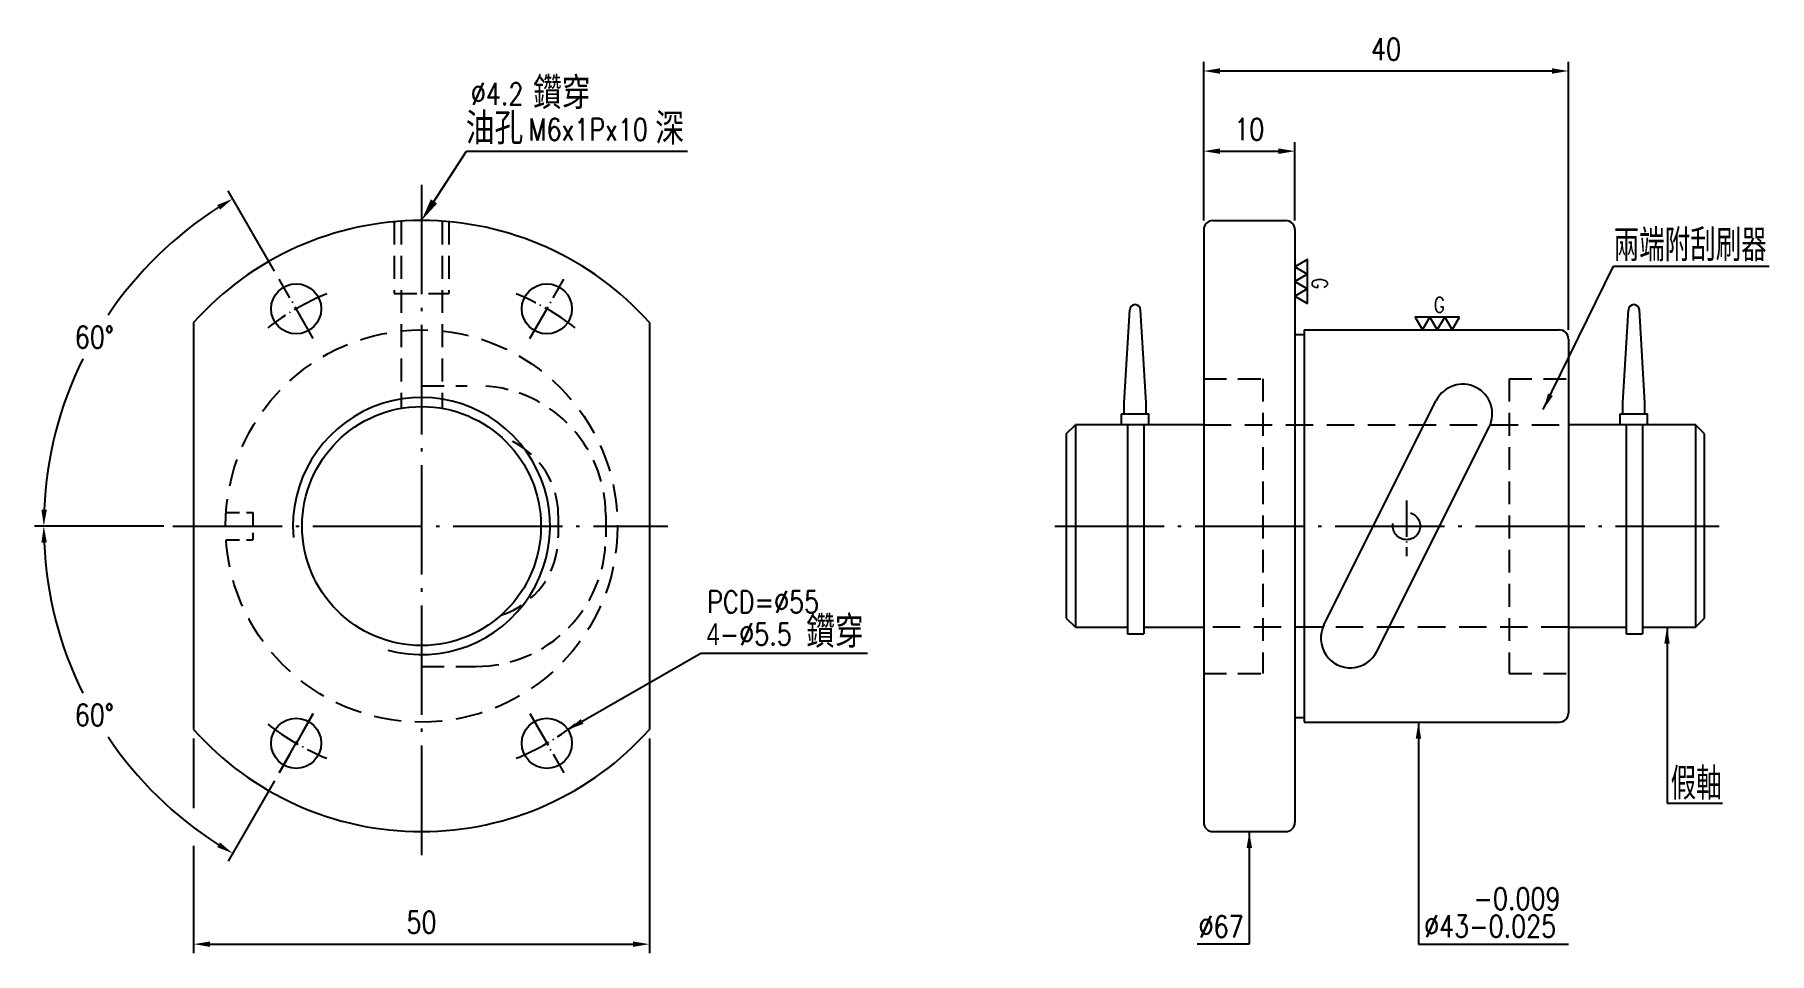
# Model space of a CAD drawing. Header units: millimetres. Extents: x 4743 to 4933, y -299 to -198.
import ezdxf
from ezdxf.enums import TextEntityAlignment as Align

# ---------------------------------------------------------------- set-up
doc = ezdxf.new("R2010")
doc.units = ezdxf.units.MM
doc.header["$LTSCALE"] = 10
for name, pattern in [('C', [2.5625, 2, -0.25, 0.0625, -0.25]), ('H', [0.75, 0.5, -0.25]), ('HIDDEN', [0.375, 0.25, -0.125])]:
    doc.linetypes.add(name, pattern=pattern)
doc.layers.get('0').update_dxf_attribs({"linetype": 'CONTINUOUS'})
doc.layers.get('DEFPOINTS').update_dxf_attribs({"linetype": 'CONTINUOUS'})
for name, color, linetype in [('04', 4, 'CONTINUOUS'), ('C', 1, 'C'), ('H', 5, 'H'), ('L1', 4, 'CONTINUOUS')]:
    doc.layers.add(name, color=color, linetype=linetype)
doc.layers.add('AM_3', color=6, linetype='CONTINUOUS', lineweight=25)
doc.styles.add('SIMPLEX', font='SIMPLEX.shx', dxfattribs={"width": 0.8, "height": 2.4, "bigfont": 'chineset.shx'})
doc.styles.get("Standard").update_dxf_attribs({"font": 'TXT', "width": 0.8, "bigfont": 'CHINESET'})
doc.dimstyles.new('STANDARD$0', dxfattribs={"dimscale": 0, "dimtxt": 2.8, "dimasz": 1.8, "dimexe": 1, "dimexo": 1, "dimgap": 1.2, "dimtad": 1, "dimdec": 3, "dimdsep": 46, "dimtxsty": 'SIMPLEX', "dimcen": 0.09, "dimclrd": 6, "dimclre": 6, "dimclrt": 3, "dimadec": 1, "dimazin": 2, "dimtp": -0.1, "dimtm": 0.2, "dimtfac": 1, "dimtdec": 3, "dimtmove": 0, "dimatfit": 3, "dimfxl": 0, "dimtvp": 0.790698, "dimarcsym": 0})
doc.dimstyles.new('STANDARD$2', dxfattribs={"dimscale": 0, "dimtxt": 2.8, "dimasz": 1.8, "dimexe": 1, "dimexo": 1, "dimgap": 1.2, "dimtad": 0, "dimtih": 1, "dimtoh": 1, "dimdec": 3, "dimrnd": 0.0005, "dimdsep": 46, "dimtxsty": 'SIMPLEX', "dimcen": 0.09, "dimclrd": 6, "dimclre": 6, "dimclrt": 3, "dimadec": 1, "dimazin": 2, "dimtp": -0.1, "dimtm": 0.2, "dimtfac": 1, "dimtdec": 3, "dimtmove": 0, "dimatfit": 3, "dimfxl": 0, "dimtvp": 0.790698, "dimarcsym": 0})
doc.dimstyles.new('STANDARD$7', dxfattribs={"dimscale": 0, "dimtxt": 2.8, "dimasz": 1.8, "dimexe": 1, "dimexo": 1, "dimgap": 1.2, "dimtad": 1, "dimdec": 3, "dimrnd": 0.0005, "dimdsep": 46, "dimtxsty": 'SIMPLEX', "dimcen": 0.09, "dimclrd": 6, "dimclre": 6, "dimclrt": 3, "dimadec": 1, "dimazin": 2, "dimtp": -0.1, "dimtm": 0.2, "dimtfac": 1, "dimtdec": 3, "dimtmove": 2, "dimatfit": 3, "dimfxl": 0, "dimtvp": 0.790698, "dimarcsym": 0})

# ---------------------------------------------------------------- blocks, each defined once
blk = doc.blocks.new('*D9')
at = {"color": 6, "lineweight": -2}
for p, q in [((4760.06, -275.14), (4760.06, -282.78)), ((4810.06, -275.14), (4810.06, -298.68)), ((4760.06, -286.91), (4760.06, -298.68)), ((4761.86, -297.68), (4808.26, -297.68))]:
    blk.add_line(p, q, dxfattribs=at)
at = {"color": 6}
for points in [[(4761.86, -297.38), (4761.86, -297.98), (4760.06, -297.68)], [(4808.26, -297.38), (4808.26, -297.98), (4810.06, -297.68)]]:
    blk.add_solid(points, dxfattribs=at)
at = {"layer": 'DEFPOINTS', "color": 0}
for p in [(4760.06, -274.14), (4810.06, -274.14), (4810.06, -297.68)]:
    blk.add_point(p, dxfattribs=at)
at = {"color": 3, "insert": (4785.06, -295.28), "char_height": 2.4, "attachment_point": 5, "style": 'SIMPLEX'}
blk.add_mtext('50', dxfattribs=at)
blk = doc.blocks.new('*D6')
at = {"layer": 'AM_3', "color": 6, "lineweight": -2}
for p, q in [((4756.78, -251.84), (4742.63, -251.84)), ((4768.94, -279.77), (4763.85, -288.58))]:
    blk.add_line(p, q, dxfattribs=at)
for start, end in [(182.4896, 206.2359), (213.9129, 237.5104)]:
    blk.add_arc((4785.06, -251.84), 41.43, start, end, dxfattribs=at)
at = {"layer": 'AM_3', "color": 6}
for points in [[(4743.37, -253.65), (4743.97, -253.63), (4743.63, -251.84)], [(4762.96, -286.53), (4762.65, -287.04), (4764.35, -287.72)]]:
    blk.add_solid(points, dxfattribs=at)
at = {"layer": 'DEFPOINTS', "color": 0}
for p in [(4757.78, -251.84), (4812.08, -251.84), (4746.13, -266.01), (4773.19, -272.41), (4769.44, -278.9)]:
    blk.add_point(p, dxfattribs=at)
at = {"layer": 'AM_3', "color": 3, "insert": (4749.18, -272.55), "char_height": 2.4, "attachment_point": 5, "style": 'SIMPLEX'}
blk.add_mtext('60°', dxfattribs=at)
blk = doc.blocks.new('*D7')
at = {"layer": 'AM_3', "color": 6, "lineweight": -2}
for p, q in [((4768.94, -223.91), (4763.85, -215.1)), ((4756.78, -251.84), (4742.63, -251.84))]:
    blk.add_line(p, q, dxfattribs=at)
for start, end in [(122.4896, 146.0871), (153.7641, 177.5104)]:
    blk.add_arc((4785.06, -251.84), 41.43, start, end, dxfattribs=at)
at = {"layer": 'AM_3', "color": 6}
for points in [[(4762.65, -216.64), (4762.96, -217.15), (4764.35, -215.96)], [(4743.97, -250.05), (4743.37, -250.03), (4743.63, -251.84)]]:
    blk.add_solid(points, dxfattribs=at)
at = {"layer": 'DEFPOINTS', "color": 0}
for p in [(4753.33, -225.21), (4769.44, -224.78), (4773.19, -231.27), (4757.78, -251.84), (4812.08, -251.84)]:
    blk.add_point(p, dxfattribs=at)
at = {"layer": 'AM_3', "color": 3, "insert": (4749.18, -231.13), "char_height": 2.4, "attachment_point": 5, "style": 'SIMPLEX'}
blk.add_mtext('60°', dxfattribs=at)
blk = doc.blocks.new('*D8')
at = {"layer": 'AM_3', "color": 6, "lineweight": -2}
for p, q in [((4870.85, -218.34), (4870.85, -200.95)), ((4910.85, -230.34), (4910.85, -200.95)), ((4872.65, -201.95), (4909.05, -201.95))]:
    blk.add_line(p, q, dxfattribs=at)
at = {"layer": 'AM_3', "color": 6}
for points in [[(4872.65, -201.65), (4872.65, -202.25), (4870.85, -201.95)], [(4909.05, -201.65), (4909.05, -202.25), (4910.85, -201.95)]]:
    blk.add_solid(points, dxfattribs=at)
at = {"layer": 'DEFPOINTS', "color": 0}
for p in [(4910.85, -201.95), (4870.85, -219.34), (4910.85, -231.34)]:
    blk.add_point(p, dxfattribs=at)
at = {"layer": 'AM_3', "color": 3, "insert": (4890.85, -199.55), "char_height": 2.4, "attachment_point": 5, "style": 'SIMPLEX'}
blk.add_mtext('40', dxfattribs=at)
blk = doc.blocks.new('*D5')
at = {"layer": 'AM_3', "color": 6, "lineweight": -2}
for p, q in [((4870.85, -218.34), (4870.85, -209.74)), ((4872.65, -210.74), (4879.05, -210.74)), ((4880.85, -218.34), (4880.85, -209.74))]:
    blk.add_line(p, q, dxfattribs=at)
at = {"layer": 'AM_3', "color": 6}
for points in [[(4872.65, -210.44), (4872.65, -211.04), (4870.85, -210.74)], [(4879.05, -210.44), (4879.05, -211.04), (4880.85, -210.74)]]:
    blk.add_solid(points, dxfattribs=at)
at = {"layer": 'DEFPOINTS', "color": 0}
for p in [(4880.85, -210.74), (4870.85, -219.34), (4880.85, -219.34)]:
    blk.add_point(p, dxfattribs=at)
at = {"layer": 'AM_3', "color": 3, "insert": (4875.85, -208.34), "char_height": 2.4, "attachment_point": 5, "style": 'SIMPLEX'}
blk.add_mtext('10', dxfattribs=at)

msp = doc.modelspace()

# ---------------------------------------------------------------- linework, layer by layer
at = {"color": 6}
for p, q in [((4786.4245, -216.2439), (4790.0041, -210.7399)), ((4790.0041, -210.7399), (4814.2486, -210.7399)), ((4915.8014, -223.3418), (4932.886, -223.3418)), ((4815.6777, -265.7589), (4833.9659, -265.7589))]:
    msp.add_line(p, q, dxfattribs=at)
for p, q in [((4871.853, -218.3397), (4879.853, -218.3397)), ((4870.853, -219.3397), (4870.853, -284.3397)), ((4880.853, -219.3397), (4880.853, -284.3397)), ((4862.1333, -238.3397), (4862.734, -228.1322)), ((4864.5333, -238.3397), (4863.9326, -228.1322)), ((4916.8327, -238.3397), (4917.4334, -228.1322)), ((4919.2327, -238.3397), (4918.632, -228.1322)), ((4760.0616, -229.5406), (4760.0616, -274.1388)), ((4810.0616, -229.5406), (4810.0616, -274.1388)), ((4880.853, -230.8397), (4881.853, -230.8397)), ((4881.853, -230.3397), (4909.853, -230.3397)), ((4881.853, -230.3397), (4881.853, -273.3397)), ((4910.853, -231.3397), (4910.853, -272.3397)), ((4861.8333, -240.7397), (4861.8333, -239.5397)), ((4861.8333, -239.5397), (4864.8333, -239.5397)), ((4862.1333, -239.5397), (4862.1333, -238.3397)), ((4864.5333, -239.5397), (4864.5333, -238.3397)), ((4864.8333, -240.7397), (4864.8333, -239.5397)), ((4884.0427, -262.6835), (4896.3505, -238.0872)), ((4916.5327, -239.5397), (4919.5327, -239.5397)), ((4916.5327, -240.7397), (4916.5327, -239.5397)), ((4916.8327, -239.5397), (4916.8327, -238.3397)), ((4919.2327, -239.5397), (4919.2327, -238.3397)), ((4919.5327, -240.7397), (4919.5327, -239.5397)), ((4855.7827, -241.7397), (4856.7827, -240.7397)), ((4856.7827, -240.7397), (4856.7827, -262.9397)), ((4870.853, -240.7397), (4856.7827, -240.7397)), ((4862.4834, -240.7397), (4862.4834, -263.6547)), ((4864.2834, -240.7397), (4864.2834, -263.6547)), ((4889.8556, -265.5922), (4902.1633, -240.9959)), ((4924.7827, -240.7397), (4910.853, -240.7397)), ((4919.5327, -240.7397), (4916.5327, -240.7397)), ((4917.1828, -240.7397), (4917.1828, -263.6547)), ((4918.9828, -240.7397), (4918.9828, -263.6547)), ((4924.7827, -240.7397), (4924.7827, -262.9397)), ((4925.7827, -241.7397), (4924.7827, -240.7397)), ((4855.7827, -241.7397), (4855.7827, -261.9397)), ((4925.7827, -261.9397), (4925.7827, -241.7397)), ((4855.7827, -261.9397), (4856.7827, -262.9397)), ((4924.7827, -262.9397), (4925.7827, -261.9397)), ((4856.7827, -262.9397), (4862.4834, -262.9397)), ((4862.4834, -263.6547), (4864.2834, -263.6547)), ((4864.2834, -262.9397), (4870.853, -262.9397)), ((4910.853, -262.9397), (4917.1828, -262.9397)), ((4917.1828, -263.6547), (4918.9828, -263.6547)), ((4918.9828, -262.9397), (4924.7827, -262.9397)), ((4880.853, -272.8397), (4881.853, -272.8397)), ((4881.853, -273.3397), (4909.853, -273.3397)), ((4871.853, -285.3397), (4879.853, -285.3397))]:
    msp.add_line(p, q)
for centre, radius in [((4771.3116, -228.024), 2.75), ((4798.8116, -228.024), 2.75), ((4785.0616, -251.8397), 13.1), ((4771.3116, -275.6554), 2.75), ((4798.8116, -275.6554), 2.75)]:
    msp.add_circle(centre, radius)
for centre, radius, start, end in [((4785.0616, -251.8397), 33.5, 41.731817, 138.268183), ((4871.853, -219.3397), 1, 90, 180), ((4879.853, -219.3397), 1, 0, 90), ((4863.3333, -228.161), 0.6, 2.753997, 177.246003), ((4918.0327, -228.161), 0.6, 2.753997, 177.246003), ((4909.853, -231.3397), 1, 0, 90), ((4899.2569, -239.5416), 3.25, 333.417033, 153.417033), ((4886.9491, -264.1378), 3.25, 153.417033, 333.417033), ((4909.853, -272.3397), 1, 270, 0), ((4785.0616, -251.8397), 33.5, 221.731817, 318.268183), ((4871.853, -284.3397), 1, 180, 270), ((4879.853, -284.3397), 1, 270, 0)]:
    msp.add_arc(centre, radius, start, end)
msp.add_solid([(4786.7738, -216.4711), (4786.0752, -216.0168), (4785.0616, -218.3397)], dxfattribs=at)
at = {"layer": '04'}
for points in [[(4882.2281, -224.2265), (4882.2281, -222.615), (4880.8325, -223.4207)], [(4882.2281, -225.838), (4882.2281, -224.2265), (4880.8325, -225.0323)], [(4882.2281, -227.4495), (4882.2281, -225.838), (4880.8325, -226.6438)], [(4895.6688, -228.9441), (4894.0573, -228.9441), (4894.8631, -230.3397)], [(4897.2803, -228.9441), (4895.6688, -228.9441), (4896.4746, -230.3397)], [(4898.8919, -228.9441), (4897.2803, -228.9441), (4898.0861, -230.3397)]]:
    msp.add_lwpolyline(points, close=True, dxfattribs=at)
at = {"layer": 'C', "linetype": 'C', "ltscale": 0.6}
for p, q in [((4785.0616, -214.4128), (4785.0616, -288.3397)), ((4757.781, -251.8397), (4812.0811, -251.8397)), ((4854.5213, -251.8397), (4927.3962, -251.8397))]:
    msp.add_line(p, q, dxfattribs=at)
at = {"layer": 'C', "linetype": 'C', "ltscale": 0.2}
for p, q in [((4773.1866, -231.2716), (4769.4366, -224.7764)), ((4796.9366, -231.2716), (4800.6866, -224.7764)), ((4893.103, -249.0339), (4893.103, -255.1385)), ((4773.1866, -272.4078), (4769.4366, -278.903)), ((4769.4366, -278.903), (4773.1866, -272.4078)), ((4796.9366, -272.4078), (4800.6866, -278.903))]:
    msp.add_line(p, q, dxfattribs=at)
for start, end in [(112.180873, 127.819127), (52.180873, 67.819127), (232.180873, 247.819127), (292.180873, 307.819127)]:
    msp.add_arc((4785.0616, -251.8397), 27.5, start, end, dxfattribs=at)
at = {"layer": 'DEFPOINTS', "color": 0, "linetype": 'ByBlock'}
for p in [(4880.853, -219.3397), (4910.853, -235.6897), (4870.853, -267.9897), (4910.853, -267.9897)]:
    msp.add_point(p, dxfattribs=at)
at = {"layer": 'H', "linetype": 'HIDDEN'}
for p, q in [((4782.0616, -218.4743), (4782.0616, -226.3397)), ((4782.8116, -218.4743), (4782.8116, -238.9344)), ((4787.3116, -218.4743), (4787.3116, -238.9344)), ((4788.0616, -218.4743), (4788.0616, -226.3397)), ((4782.0616, -226.3397), (4788.0616, -226.3397)), ((4870.853, -235.6897), (4877.353, -235.6897)), ((4877.353, -235.6897), (4877.353, -267.9897)), ((4904.353, -235.6897), (4904.353, -267.9897)), ((4904.353, -235.6897), (4910.853, -235.6897)), ((4785.0616, -236.4497), (4790.0616, -236.4497)), ((4800.0616, -250.6497), (4800.0616, -253.0297)), ((4785.0616, -267.2297), (4791.0616, -267.2297)), ((4870.853, -267.9897), (4877.353, -267.9897)), ((4904.353, -267.9897), (4910.853, -267.9897))]:
    msp.add_line(p, q, dxfattribs=at)
at = {"layer": 'H', "ltscale": 0.6}
for p, q in [((4870.853, -240.7397), (4910.853, -240.7397)), ((4910.853, -262.9397), (4870.853, -262.9397))]:
    msp.add_line(p, q, dxfattribs=at)
at = {"layer": 'H', "ltscale": 0.3}
for p, q in [((4763.614, -250.3397), (4766.5616, -250.3397)), ((4766.5616, -250.3397), (4766.5616, -253.3397)), ((4763.614, -253.3397), (4766.5616, -253.3397))]:
    msp.add_line(p, q, dxfattribs=at)
at = {"layer": 'H'}
msp.add_line((4805.2616, -250.6497), (4805.2616, -253.0297), dxfattribs=at)
at = {"layer": 'H', "ltscale": 0.6}
msp.add_circle((4785.0616, -251.8397), 21.5, dxfattribs=at)
at = {"layer": 'H'}
msp.add_circle((4893.103, -251.8397), 1.5, dxfattribs=at)
at = {"layer": 'H', "linetype": 'HIDDEN'}
for centre, radius, start, end in [((4791.0616, -250.6497), 14.2, 0, 90), ((4791.0616, -250.6497), 9, 0, 72.328342), ((4791.0616, -253.0297), 14.2, 270, 0), ((4791.0616, -253.0297), 9, 287.671658, 0)]:
    msp.add_arc(centre, radius, start, end, dxfattribs=at)
at = {"layer": 'L1', "color": 4, "linetype": 'ByBlock'}
msp.add_arc((4785.0616, -251.8397), 14.1, 254.767152, 185.080434, dxfattribs=at)

# ---------------------------------------------------------------- texts
at = {"color": 3, "width": 0.9}
for s, p in [('鑽穿', (4797.2928, -206.124)), ('油孔', (4789.9153, -209.9963)), ('深', (4810.6949, -210.0245)), ('鑽穿', (4827.2527, -265.1843))]:
    msp.add_text(s, height=3.5, dxfattribs=at).set_placement(p)
at = {"color": 3, "style": 'SIMPLEX'}
for s, insert, char_height, attachment_point in [('兩端附刮刷器', (4915.811, -222.812), 3.5, 7), ('假軸', (4924.8608, -280.084), 3.5, 5), ('-0.009', (4900.4336, -292.7017), 2.4, 4), ('\\A1;∅67', (4870.2889, -295.767), 2.4, 4), ('\\A1;∅43-0.025', (4895.0263, -295.716), 2.4, 4)]:
    msp.add_mtext(s, dxfattribs=dict(at, insert=insert, char_height=char_height, attachment_point=attachment_point))
at = {"layer": '04', "style": 'SIMPLEX', "width": 0.8}
msp.add_text('G', height=1.6807, rotation=270, dxfattribs=at).set_placement((4883.5763, -224.6433), align=Align.MIDDLE_LEFT)
msp.add_text('G', height=1.6807, dxfattribs=at).set_placement((4896.0856, -227.5958), align=Align.MIDDLE_LEFT)
at = {"layer": 'AM_3', "color": 3, "style": 'SIMPLEX', "width": 0.8}
for s, p in [('%%c4.2', (4790.4685, -205.6635)), ('M6x1Px10', (4796.8041, -209.564))]:
    msp.add_text(s, height=2.4, dxfattribs=at).set_placement(p)
at = {"layer": 'AM_3', "color": 3, "char_height": 2.4, "attachment_point": 4, "style": 'SIMPLEX'}
for s, insert in [('PCD=%%C55', (4816.405, -260.1575)), ('{\\f????|b0|i0|c0|p54;4}-∅5.5', (4816.3412, -263.6892))]:
    msp.add_mtext(s, dxfattribs=dict(at, insert=insert))

# ---------------------------------------------------------------- dimensions: what is measured, and where the dimension line sits
dim = msp.add_linear_dim(base=(4810.0616, -297.6804), p1=(4760.0616, -274.1388), p2=(4810.0616, -274.1388), dimstyle='STANDARD$0', override={"dimscale": 1, "dimtxt": 2.4})
dim.commit()
dim.dimension.update_dxf_attribs({"geometry": '*D9', "text_midpoint": (4785.0616, -295.2804)})
at = {"layer": 'AM_3'}
for base, p2, picture, middle in [((4910.853, -201.9463), (4910.853, -231.3397), '*D8', (4890.853, -199.5463)), ((4880.853, -210.7399), (4880.853, -219.3397), '*D5', (4875.853, -208.3399))]:
    dim = msp.add_linear_dim(base=base, p1=(4870.853, -219.3397), p2=p2, dimstyle='STANDARD$0', override={"dimscale": 1, "dimtxt": 2.4}, dxfattribs=at)
    dim.commit()
    dim.dimension.update_dxf_attribs({"geometry": picture, "text_midpoint": middle})
for base, line1, picture, middle in [((4753.3258, -225.2103), ((4773.1866, -231.2716), (4769.4366, -224.7764)), '*D7', (4749.1838, -231.1257)), ((4746.1319, -266.0089), ((4773.1866, -272.4078), (4769.4366, -278.903)), '*D6', (4749.1838, -272.5537))]:
    dim = msp.add_angular_dim_2l(base=base, line1=line1, line2=((4757.781, -251.8397), (4812.0811, -251.8397)), dimstyle='STANDARD$2', override={"dimscale": 1, "dimtxt": 2.4}, dxfattribs=at)
    dim.commit()
    dim.dimension.update_dxf_attribs({"geometry": picture, "text_midpoint": middle})

# ---------------------------------------------------------------- leaders
for points in [[(4921.6658, -262.9397), (4921.6658, -282.2283), (4927.7412, -282.2283)], [(4801.1214, -274.163), (4815.6777, -265.7589)]]:
    msp.add_leader(points, dimstyle='STANDARD$7', override={"dimscale": 1, "dimtad": 0})
for points in [[(4908.094, -239.0571), (4915.8014, -223.3418)], [(4894.4032, -273.3397), (4894.4032, -297.678), (4910.8768, -297.678)], [(4875.853, -285.3397), (4875.853, -297.6804), (4870.1409, -297.6804)]]:
    msp.add_leader(points, dimstyle='STANDARD$7', override={"dimscale": 1, "dimtad": 0}, dxfattribs=at)

doc.saveas('drawing.dxf')
